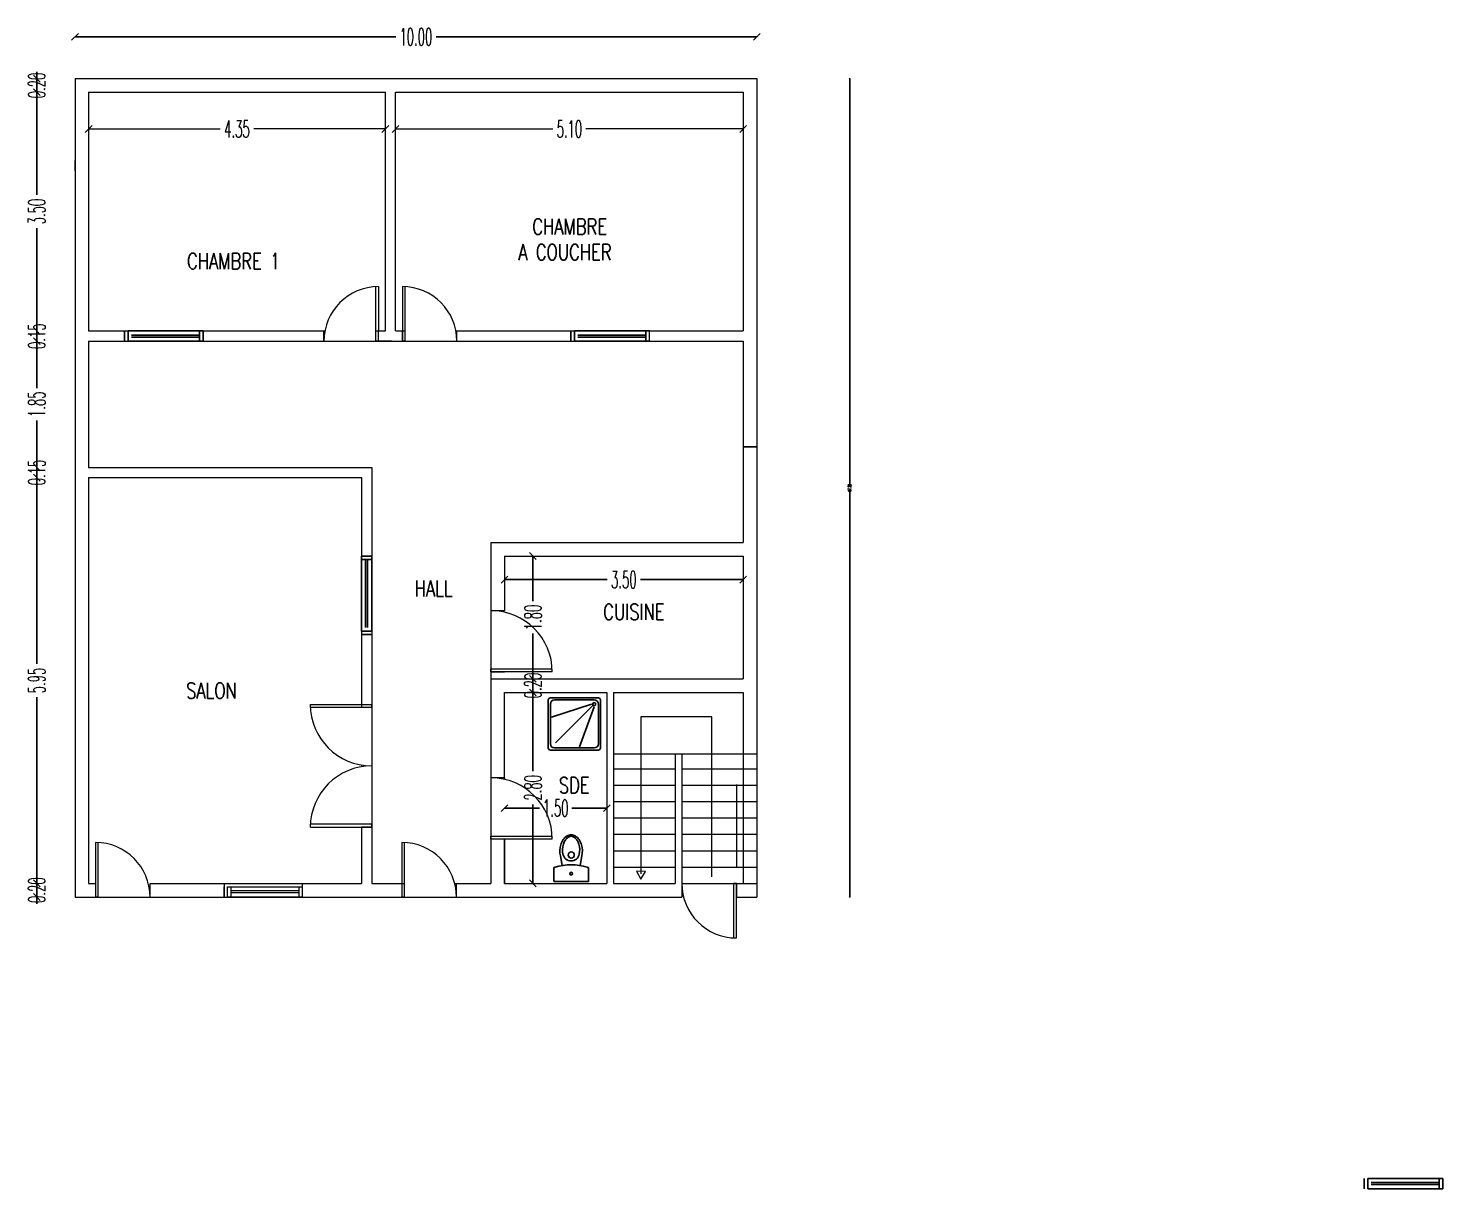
# Model space of a CAD drawing. Extents: x -110 to 3211, y -163 to 893.
# Drawn here: x 1788.1 to 1904.4, y -163.3 to -67.9 of the extents above; entities that cross this region are included whole.
import ezdxf

# ---------------------------------------------------------------- set-up
doc = ezdxf.new("R2010")
doc.units = 0
doc.header["$LTSCALE"] = 0.8
doc.header["$MEASUREMENT"] = 0
doc.layers.get('0').update_dxf_attribs({"color": 5, "linetype": 'CONTINUOUS'})
doc.layers.get('DEFPOINTS').update_dxf_attribs({"linetype": 'CONTINUOUS'})
for name, color, linetype in [('COMBLDG', 7, 'CONTINUOUS'), ('DOOR', 3, 'CONTINUOUS'), ('PIPE', 50, 'CONTINUOUS'), ('TEXT', 200, 'CONTINUOUS'), ('WALL', 6, 'CONTINUOUS'), ('WIN-PLN', 5, 'CONTINUOUS')]:
    doc.layers.add(name, color=color, linetype=linetype)
doc.styles.add('AYMAN-S', font='romant.shx', dxfattribs={"width": 0.7, "height": 0.15})
doc.styles.add('AYMOONY', font='romant.shx', dxfattribs={"width": 0.5})
doc.styles.add('ROMANT', font='ROMANC.SHX', dxfattribs={"width": 0.75})
doc.dimstyles.new('AYMAN-SIT', dxfattribs={"dimtxt": 0.25, "dimasz": 0.08, "dimexe": 0.18, "dimexo": 0.06, "dimgap": 0.05, "dimtad": 0, "dimzin": 1, "dimdsep": 46, "dimtxsty": 'AYMAN-S', "dimblk1": 'OBLIQUE', "dimblk2": 'OBLIQUE', "dimsah": 1, "dimcen": 0.09, "dimse1": 1, "dimse2": 1, "dimclrd": 256, "dimclre": 256, "dimclrt": 200, "dimadec": 0, "dimazin": 0, "dimtfac": 1, "dimtdec": 4, "dimtix": 1, "dimtmove": 0, "dimatfit": 3, "dimldrblk": 'OBLIQUE', "dimfxl": 1, "dimtolj": 1, "dimtzin": 0, "dimarcsym": 0})

# ---------------------------------------------------------------- blocks, each defined once
blk = doc.blocks.new('_OBLIQUE')
at = {"color": 0, "linetype": 'ByBlock'}
blk.add_line((-0.5, -0.5), (0.5, 0.5), dxfattribs=at)
blk = doc.blocks.new('*D421')
at = {"layer": 'DEFPOINTS', "color": 0, "ltscale": 0.8, "transparency": 16777216}
for p in [(1847.99, -72.01), (1847.99, -139.29), (1855.63, -139.29)]:
    blk.add_point(p, dxfattribs=at)
at = {"layer": 'PIPE', "color": 7, "lineweight": -2, "ltscale": 0.8, "transparency": 16777216}
for p, q in [((1855.63, -72.01), (1855.63, -105.35)), ((1855.63, -139.29), (1855.63, -105.95))]:
    blk.add_line(p, q, dxfattribs=at)
at = {"layer": 'PIPE', "color": 7, "lineweight": -2, "ltscale": 0.8, "transparency": 16777216, "xscale": 0.1, "yscale": 0.1, "zscale": 0.1}
for p, rotation in [((1855.63, -72.01), 90), ((1855.63, -139.29), 270)]:
    blk.add_blockref('_OBLIQUE', p, dxfattribs=dict(at, rotation=rotation))
at = {"layer": 'PIPE', "color": 7, "ltscale": 0.8, "transparency": 16777216, "insert": (1855.63, -105.65), "char_height": 0.25, "attachment_point": 5, "rotation": 90, "style": 'AYMOONY'}
blk.add_mtext('\\A1;67.29', dxfattribs=at)

msp = doc.modelspace()

# ---------------------------------------------------------------- linework, layer by layer
for p, q in [((1830.842, -127.036), (1830.842, -123.089)), ((1831.014, -122.918), (1834.96, -122.918)), ((1831.357, -123.089), (1834.617, -123.089)), ((1835.132, -123.089), (1835.132, -127.036)), ((1831.014, -126.693), (1831.014, -123.433)), ((1834.403, -123.433), (1831.1, -124.505)), ((1834.488, -123.561), (1831.443, -126.607)), ((1834.617, -123.647), (1833.416, -126.95)), ((1834.96, -123.433), (1834.96, -126.693)), ((1834.96, -127.207), (1831.014, -127.207)), ((1834.617, -127.036), (1831.357, -127.036)), ((1831.835, -135.916), (1831.971, -136.709)), ((1833.608, -135.916), (1833.472, -136.709)), ((1831.292, -136.942), (1831.292, -138.016)), ((1834.151, -138.016), (1834.151, -136.942)), ((1831.292, -138.016), (1834.151, -138.016))]:
    msp.add_line(p, q)
for centre, radius in [((1834.617, -123.433), 0.129), ((1832.732, -135.841), 0.252), ((1832.732, -137.373), 0.112)]:
    msp.add_circle(centre, radius)
for centre, radius, start, end in [((1831.014, -123.089), 0.172, 90, 180), ((1831.357, -123.433), 0.343, 90, 180), ((1834.617, -123.433), 0.343, 0, 90), ((1834.96, -123.089), 0.172, 0, 90), ((1831.357, -126.693), 0.343, 180, 270), ((1834.617, -126.693), 0.343, 270, 0), ((1831.014, -127.036), 0.172, 180, 270), ((1834.96, -127.036), 0.172, 270, 0), ((1833.256, -135.384), 1.438, 145.68329, 164.21404), ((1832.928, -135.16), 1.042, 121.25096, 145.68329), ((1833.256, -135.286), 1.219, 145.68329, 164.21404), ((1832.928, -135.063), 0.822, 121.25096, 145.68329), ((1832.721, -134.82), 0.643, 90.00334, 121.25096), ((1832.721, -134.722), 0.423, 90.00334, 121.25096), ((1832.721, -134.82), 0.643, 58.75571, 90.00334), ((1832.721, -134.722), 0.423, 58.75571, 90.00334), ((1832.515, -135.063), 0.822, 34.32339, 58.75571), ((1832.515, -135.16), 1.042, 34.32339, 58.75571), ((1832.187, -135.286), 1.219, 15.79264, 34.32339), ((1832.187, -135.384), 1.438, 15.79264, 34.32339), ((1833.773, -135.53), 1.976, 164.21404, 191.2459), ((1833.773, -135.432), 1.757, 164.21404, 191.2459), ((1832.721, -135.642), 0.684, 191.2459, 348.76077), ((1831.669, -135.433), 1.757, 348.76077, 15.79264), ((1831.669, -135.53), 1.976, 348.76077, 15.79264), ((1831.395, -136.942), 0.104, 90.00334, 180.00334), ((1832.722, -141.062), 4.426, 72.57, 107.43667), ((1834.048, -136.942), 0.104, 0.00334, 90.00334)]:
    msp.add_arc(centre, radius, start, end)
at = {"layer": 'COMBLDG', "color": 7, "lineweight": 9}
for p, q in [((1791.921, -72.006), (1791.921, -139.294)), ((1791.921, -72.006), (1847.994, -72.006)), ((1791.921, -72.006), (1791.921, -139.294)), ((1847.994, -72.006), (1847.994, -130.042)), ((1793.042, -73.128), (1793.042, -92.753)), ((1793.042, -73.128), (1817.441, -73.128)), ((1817.441, -92.753), (1817.441, -73.128)), ((1818.282, -78.735), (1818.282, -73.128)), ((1818.282, -73.128), (1846.872, -73.128)), ((1846.872, -73.128), (1846.872, -92.753)), ((1793.042, -76.149), (1803.86, -76.149)), ((1817.441, -76.149), (1806.623, -76.149)), ((1818.282, -76.149), (1831.212, -76.149)), ((1846.872, -76.149), (1833.942, -76.149)), ((1818.282, -92.753), (1818.282, -78.737)), ((1816.656, -93.594), (1816.656, -89.114)), ((1816.88, -89.108), (1816.88, -92.753)), ((1818.842, -89.108), (1818.842, -93.594)), ((1819.067, -93.594), (1819.067, -89.114)), ((1793.042, -92.753), (1812.474, -92.753)), ((1795.997, -93.594), (1795.997, -92.753)), ((1812.394, -93.594), (1812.394, -92.753)), ((1816.656, -92.753), (1817.441, -92.753)), ((1816.88, -93.594), (1816.88, -92.753)), ((1818.282, -92.753), (1819.067, -92.753)), ((1818.842, -93.594), (1818.842, -92.753)), ((1823.249, -92.753), (1846.872, -92.753)), ((1823.249, -92.753), (1846.872, -92.753)), ((1823.328, -93.594), (1823.328, -92.753)), ((1832.707, -93.594), (1832.707, -92.753)), ((1832.707, -92.753), (1832.707, -93.594)), ((1839.156, -93.594), (1839.156, -92.753)), ((1839.156, -93.594), (1839.156, -92.753)), ((1793.042, -93.594), (1793.042, -103.968)), ((1793.042, -93.594), (1846.872, -93.594)), ((1817.945, -93.594), (1816.656, -93.594)), ((1846.872, -93.594), (1846.872, -110.136)), ((1793.042, -103.968), (1816.319, -103.968)), ((1816.319, -103.968), (1816.319, -138.172)), ((1793.042, -104.809), (1793.042, -138.172)), ((1793.042, -104.809), (1815.478, -104.809)), ((1793.042, -104.809), (1815.478, -104.809)), ((1815.478, -104.809), (1815.478, -123.716)), ((1815.478, -104.809), (1815.478, -123.716)), ((1826.125, -110.136), (1846.872, -110.136)), ((1826.125, -110.136), (1826.125, -138.172)), ((1827.247, -111.257), (1846.872, -111.257)), ((1827.247, -111.257), (1827.247, -115.743)), ((1846.872, -111.257), (1846.872, -121.351)), ((1826.125, -115.743), (1827.247, -115.743)), ((1826.125, -120.537), (1831.166, -120.537)), ((1826.125, -120.79), (1827.247, -120.79)), ((1831.172, -120.79), (1826.125, -120.79)), ((1826.125, -121.351), (1846.872, -121.351)), ((1827.247, -122.472), (1835.658, -122.472)), ((1827.247, -129.615), (1827.247, -122.472)), ((1835.658, -122.472), (1835.658, -138.172)), ((1836.219, -122.472), (1846.872, -122.472)), ((1836.219, -122.472), (1836.219, -138.172)), ((1846.872, -122.472), (1846.872, -130.042)), ((1811.273, -123.463), (1816.319, -123.463)), ((1816.319, -123.716), (1811.279, -123.716)), ((1844.305, -124.464), (1838.466, -124.464)), ((1838.466, -124.464), (1838.466, -137.398)), ((1844.305, -137.632), (1844.305, -124.464)), ((1836.219, -127.519), (1847.994, -127.519)), ((1841.265, -127.519), (1841.265, -138.172)), ((1841.826, -127.519), (1841.826, -139.294)), ((1815.478, -128.439), (1815.478, -128.58)), ((1815.478, -128.439), (1815.478, -128.58)), ((1836.219, -128.752), (1841.265, -128.752)), ((1841.826, -128.752), (1847.994, -128.752)), ((1827.247, -129.489), (1826.125, -129.489)), ((1827.247, -129.489), (1827.247, -129.615)), ((1836.219, -130.098), (1841.265, -130.098)), ((1841.826, -130.098), (1847.994, -130.098)), ((1846.312, -130.042), (1846.312, -136.827)), ((1846.872, -130.042), (1846.872, -138.172)), ((1847.994, -130.042), (1847.994, -139.294)), ((1836.219, -131.444), (1841.265, -131.444)), ((1841.826, -131.444), (1847.994, -131.444)), ((1811.273, -133.556), (1816.319, -133.556)), ((1816.319, -133.304), (1811.279, -133.304)), ((1815.478, -133.556), (1815.478, -138.172)), ((1815.478, -133.556), (1815.478, -138.172)), ((1816.319, -133.556), (1815.478, -133.556)), ((1836.219, -132.789), (1841.265, -132.789)), ((1841.826, -132.789), (1847.994, -132.789)), ((1793.603, -134.808), (1793.603, -139.294)), ((1793.603, -134.808), (1793.603, -139.294)), ((1793.827, -139.294), (1793.827, -134.814)), ((1818.803, -134.808), (1818.803, -139.294)), ((1819.027, -139.294), (1819.027, -134.814)), ((1826.125, -134.283), (1831.166, -134.283)), ((1831.172, -134.535), (1826.125, -134.535)), ((1827.247, -134.535), (1827.247, -138.172)), ((1827.247, -138.172), (1827.247, -134.535)), ((1836.219, -134.135), (1841.265, -134.135)), ((1841.826, -134.135), (1847.994, -134.135)), ((1836.219, -135.481), (1841.265, -135.481)), ((1841.826, -135.481), (1847.994, -135.481)), ((1836.219, -136.827), (1841.265, -136.827)), ((1841.826, -136.827), (1847.994, -136.827)), ((1793.042, -138.172), (1793.603, -138.172)), ((1798.089, -138.172), (1815.478, -138.172)), ((1798.089, -139.294), (1798.089, -138.172)), ((1804.189, -138.172), (1804.189, -139.294)), ((1810.638, -139.294), (1810.638, -138.172)), ((1816.319, -138.172), (1819.027, -138.172)), ((1818.803, -138.172), (1818.803, -139.294)), ((1823.146, -138.172), (1826.125, -138.172)), ((1823.288, -139.294), (1823.288, -138.172)), ((1827.247, -138.172), (1835.658, -138.172)), ((1836.219, -138.172), (1841.265, -138.172)), ((1841.826, -138.172), (1847.994, -138.172)), ((1846.087, -138.172), (1846.087, -142.653)), ((1846.312, -138.172), (1846.312, -139.294)), ((1846.312, -142.658), (1846.312, -138.172)), ((1791.921, -139.294), (1841.826, -139.294)), ((1804.189, -139.294), (1804.189, -138.453)), ((1804.47, -138.453), (1810.638, -138.453)), ((1804.47, -139.294), (1804.47, -138.453)), ((1810.638, -139.294), (1804.47, -139.294)), ((1804.75, -139.294), (1804.75, -138.453)), ((1810.357, -138.789), (1804.75, -138.789)), ((1810.357, -138.957), (1804.75, -138.957)), ((1810.357, -139.294), (1810.357, -138.453)), ((1810.638, -139.294), (1810.638, -138.453)), ((1846.312, -139.294), (1847.994, -139.294))]:
    msp.add_line(p, q, dxfattribs=at)
msp.add_lwpolyline([(1838.454, -137.823), (1838.839, -137.196), (1838.104, -137.176)], close=True, dxfattribs=at)
for centre, radius, start, end in [((1816.88, -93.594), 4.486, 90, 180), ((1818.842, -93.594), 4.486, 0, 90), ((1826.125, -120.79), 5.047, 0, 90), ((1816.319, -123.463), 5.047, 180, 270), ((1816.319, -133.556), 5.047, 90, 180), ((1826.125, -134.535), 5.047, 0, 90), ((1793.603, -139.294), 4.486, 0, 90), ((1818.803, -139.294), 4.486, 0, 90), ((1846.312, -138.172), 4.486, 180, 270)]:
    msp.add_arc(centre, radius, start, end, dxfattribs=at)
at = {"layer": 'DOOR', "color": 3}
for p, q in [((1816.88, -93.594), (1816.656, -93.594)), ((1818.842, -93.594), (1819.067, -93.594)), ((1826.125, -120.79), (1826.125, -120.537)), ((1816.319, -123.463), (1816.319, -123.716)), ((1816.319, -133.556), (1816.319, -133.304)), ((1826.125, -134.535), (1826.125, -134.283)), ((1846.312, -138.172), (1846.087, -138.172)), ((1793.603, -139.294), (1793.827, -139.294)), ((1818.803, -139.294), (1819.027, -139.294))]:
    msp.add_line(p, q, dxfattribs=at)
at = {"layer": 'PIPE', "color": 7, "ltscale": 0.8}
for p, q in [((1791.921, -68.572), (1818.292, -68.572)), ((1847.994, -68.572), (1821.623, -68.572)), ((1788.778, -72.006), (1788.778, -71.445)), ((1788.778, -72.006), (1788.778, -73.128)), ((1788.778, -73.128), (1788.778, -73.688)), ((1788.778, -73.128), (1788.778, -81.575)), ((1788.778, -92.753), (1788.778, -84.306)), ((1788.778, -92.753), (1788.778, -92.193)), ((1788.778, -92.753), (1788.778, -93.594)), ((1788.778, -93.594), (1788.778, -94.155)), ((1788.778, -93.594), (1788.778, -97.449)), ((1788.778, -103.968), (1788.778, -100.113)), ((1788.778, -103.968), (1788.778, -103.407)), ((1788.778, -103.968), (1788.778, -104.809)), ((1788.778, -104.809), (1788.778, -105.37)), ((1788.778, -104.809), (1788.778, -120.126)), ((1829.576, -111.257), (1829.576, -114.972)), ((1827.247, -113.2), (1835.694, -113.2)), ((1846.872, -113.2), (1838.425, -113.2)), ((1829.576, -121.351), (1829.576, -117.636)), ((1829.576, -121.351), (1829.576, -120.79)), ((1829.576, -122.472), (1829.576, -121.351)), ((1788.778, -138.172), (1788.778, -122.856)), ((1829.576, -122.472), (1829.576, -128.957)), ((1829.576, -122.472), (1829.576, -123.033)), ((1827.247, -131.979), (1830.121, -131.979)), ((1829.576, -138.172), (1829.576, -131.687)), ((1835.658, -131.979), (1832.784, -131.979)), ((1788.778, -138.172), (1788.778, -137.612)), ((1788.778, -138.172), (1788.778, -139.294)), ((1788.778, -139.294), (1788.778, -139.855))]:
    msp.add_line(p, q, dxfattribs=at)
at = {"layer": 'PIPE', "ltscale": 0.8}
msp.add_line((1795.997, -92.753), (1795.997, -93.594), dxfattribs=at)
at = {"layer": 'WALL'}
for p, q in [((1791.921, -78.735), (1791.921, -79.156)), ((1791.921, -78.735), (1791.921, -79.156)), ((1791.921, -79.576), (1791.921, -79.156)), ((1791.921, -79.576), (1791.921, -79.156)), ((1802.446, -93.594), (1802.446, -92.753)), ((1847.994, -102.286), (1846.872, -102.286)), ((1816.319, -111.257), (1815.478, -111.257)), ((1816.319, -117.706), (1815.478, -117.706)), ((1897.952, -163.271), (1897.952, -162.43)), ((1904.4, -163.271), (1904.4, -162.43))]:
    msp.add_line(p, q, dxfattribs=at)
at = {"layer": 'WIN-PLN', "ltscale": 0.8}
for p, q in [((1796.278, -92.753), (1802.446, -92.753)), ((1796.278, -93.594), (1796.278, -92.753)), ((1802.165, -93.594), (1802.165, -92.753)), ((1832.988, -92.753), (1839.156, -92.753)), ((1832.988, -93.594), (1832.988, -92.753)), ((1838.875, -93.594), (1838.875, -92.753)), ((1802.446, -93.594), (1796.278, -93.594)), ((1802.165, -93.09), (1796.558, -93.09)), ((1802.165, -93.258), (1796.558, -93.258)), ((1839.156, -93.594), (1832.988, -93.594)), ((1838.875, -93.09), (1833.268, -93.09)), ((1838.875, -93.258), (1833.268, -93.258)), ((1815.478, -117.425), (1815.478, -111.257)), ((1816.319, -111.538), (1815.478, -111.538)), ((1815.815, -111.538), (1815.815, -117.145)), ((1815.983, -111.538), (1815.983, -117.145)), ((1816.319, -111.257), (1816.319, -117.425)), ((1816.319, -117.425), (1815.478, -117.425)), ((1898.232, -162.43), (1904.4, -162.43)), ((1898.232, -163.271), (1898.232, -162.43)), ((1904.12, -162.766), (1898.512, -162.766)), ((1904.12, -163.271), (1904.12, -162.43)), ((1904.4, -163.271), (1898.232, -163.271)), ((1904.12, -162.934), (1898.512, -162.934))]:
    msp.add_line(p, q, dxfattribs=at)

# ---------------------------------------------------------------- block references
at = {"layer": 'COMBLDG', "color": 7, "lineweight": 9, "xscale": 0.5607306357673506, "yscale": 0.5607306357673506, "zscale": 0.5607306357673506, "rotation": 180}
for p in [(1793.042, -76.149), (1818.282, -76.149)]:
    msp.add_blockref('_OBLIQUE', p, dxfattribs=at)
at = {"layer": 'COMBLDG', "color": 7, "lineweight": 9, "xscale": 0.5607306357673506, "yscale": 0.5607306357673506, "zscale": 0.5607306357673506}
for p in [(1817.441, -76.149), (1846.872, -76.149)]:
    msp.add_blockref('_OBLIQUE', p, dxfattribs=at)
at = {"layer": 'PIPE', "color": 7, "ltscale": 0.8, "xscale": 0.5607306357673506, "yscale": 0.5607306357673506, "zscale": 0.5607306357673506}
for p, rotation in [((1791.921, -68.572), 180), ((1788.778, -72.006), 270), ((1788.778, -73.128), 90), ((1788.778, -73.128), 90), ((1788.778, -92.753), 270), ((1788.778, -92.753), 270), ((1788.778, -93.594), 90), ((1788.778, -93.594), 90), ((1788.778, -103.968), 270), ((1788.778, -103.968), 270), ((1788.778, -104.809), 90), ((1788.778, -104.809), 90), ((1829.576, -111.257), 90), ((1827.247, -113.2), 180), ((1829.576, -121.351), 270), ((1829.576, -121.351), 270), ((1829.576, -122.472), 90), ((1829.576, -122.472), 90), ((1827.247, -131.979), 180), ((1788.778, -138.172), 270), ((1788.778, -138.172), 270), ((1829.576, -138.172), 270), ((1788.778, -139.294), 90)]:
    msp.add_blockref('_OBLIQUE', p, dxfattribs=dict(at, rotation=rotation))
for p in [(1847.994, -68.572), (1846.872, -113.2), (1835.658, -131.979)]:
    msp.add_blockref('_OBLIQUE', p, dxfattribs=at)

# ---------------------------------------------------------------- texts
at = {"layer": 'COMBLDG', "color": 7, "lineweight": 9, "char_height": 1.4018, "attachment_point": 5, "style": 'AYMOONY'}
for s, insert in [('\\A1;4.35', (1805.241, -76.149)), ('\\A1;5.10', (1832.577, -76.149))]:
    msp.add_mtext(s, dxfattribs=dict(at, insert=insert))
at = {"layer": 'PIPE', "color": 7, "ltscale": 0.8, "char_height": 1.4018, "attachment_point": 5, "style": 'AYMOONY'}
for s, insert in [('\\A1;10.00', (1819.957, -68.572)), ('\\A1;3.50', (1837.06, -113.2)), ('\\A1;1.50', (1831.452, -131.979))]:
    msp.add_mtext(s, dxfattribs=dict(at, insert=insert))
at = {"layer": 'PIPE', "color": 7, "ltscale": 0.8, "char_height": 1.4018, "attachment_point": 5, "rotation": 90, "style": 'AYMOONY'}
for s, insert in [('\\A1;0.20', (1788.778, -72.567)), ('\\A1;3.50', (1788.778, -82.94)), ('\\A1;0.15', (1788.778, -93.174)), ('\\A1;1.85', (1788.778, -98.781)), ('\\A1;0.15', (1788.778, -104.388)), ('\\A1;1.80', (1829.576, -116.304)), ('\\A1;5.95', (1788.778, -121.491)), ('\\A1;0.20', (1829.576, -121.911)), ('\\A1;2.80', (1829.576, -130.322)), ('\\A1;0.20', (1788.778, -138.733))]:
    msp.add_mtext(s, dxfattribs=dict(at, insert=insert))
at = {"layer": 'TEXT', "color": 7, "ltscale": 61, "style": 'ROMANT', "width": 0.75}
for s, p in [('CHAMBRE', (1829.533, -84.832)), ('A COUCHER', (1828.391, -86.93)), ('CHAMBRE 1', (1801.137, -87.666)), ('HALL', (1819.861, -114.574)), ('CUISINE', (1835.364, -116.504)), ('SALON', (1801.062, -122.98)), ('SDE', (1831.718, -130.756))]:
    msp.add_text(s, height=1.3086, dxfattribs=at).set_placement(p)

# ---------------------------------------------------------------- dimensions: what is measured, and where the dimension line sits
at = {"layer": 'PIPE', "ltscale": 0.8}
dim = msp.add_linear_dim(base=(1855.625, -139.294), p1=(1847.994, -72.006), p2=(1847.994, -139.294), angle=90, dimstyle='AYMAN-SIT', override={"dimasz": 0.1, "dimexe": 0.006, "dimtxsty": 'AYMOONY', "dimclrd": 7, "dimclrt": 7, "dimtdec": 2}, dxfattribs=at)
dim.commit()
dim.dimension.update_dxf_attribs({"geometry": '*D421', "text_midpoint": (1855.625, -105.65)})

doc.saveas('drawing.dxf')
